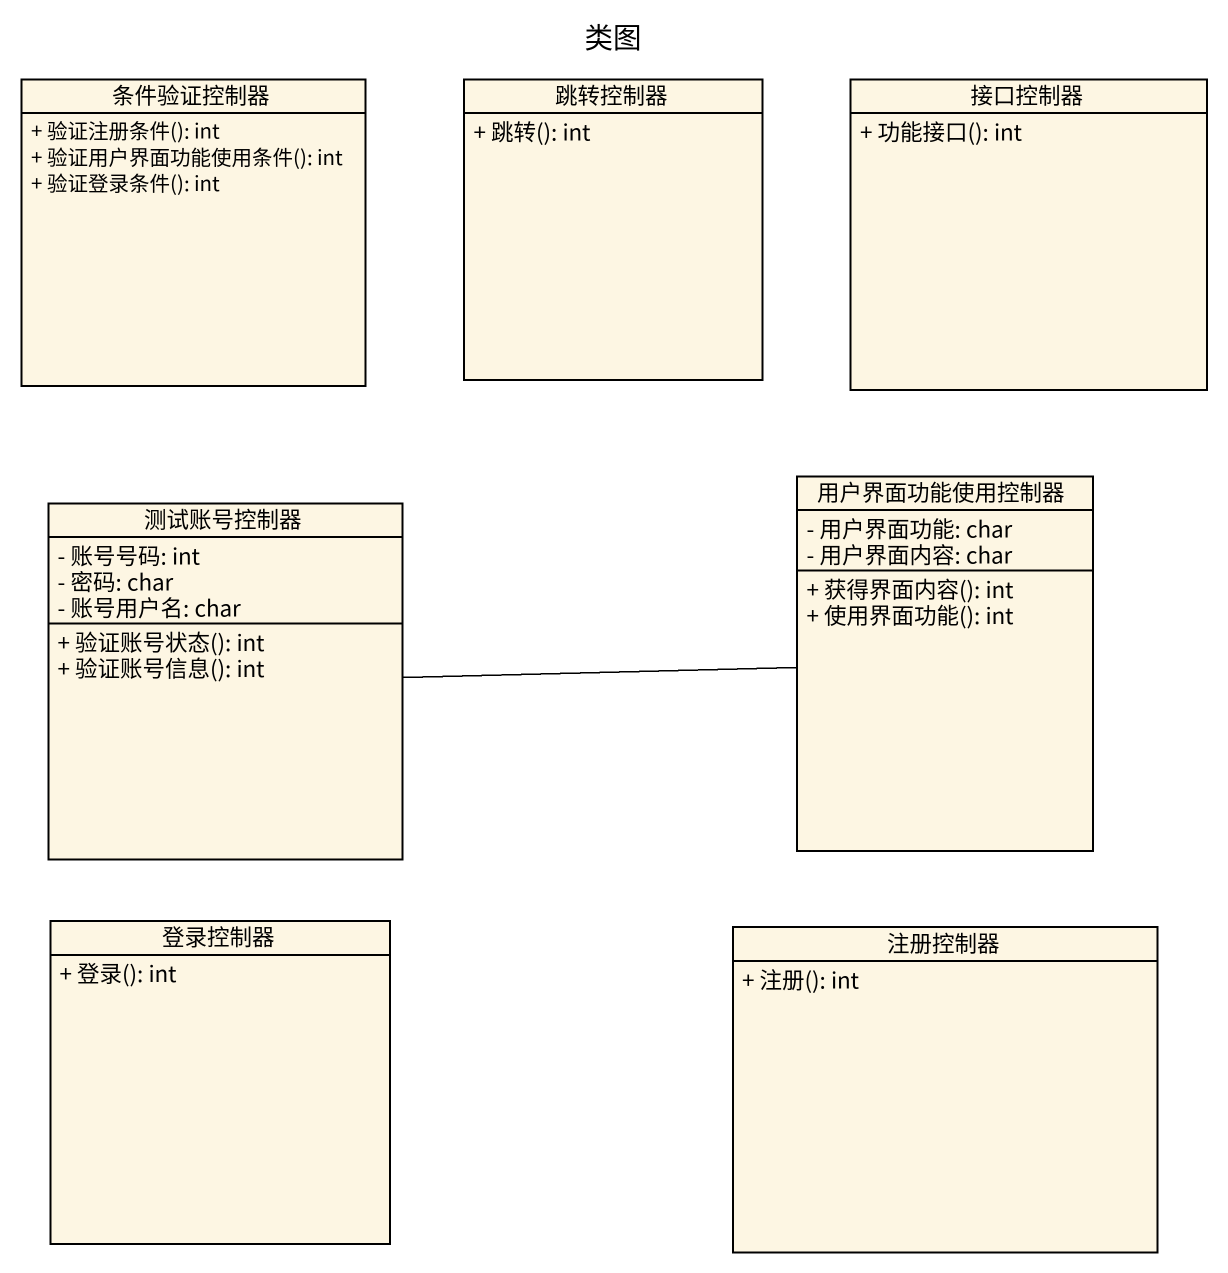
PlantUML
@startuml
title 类图
hide circle
hide empty members
skinparam classAttributeIconSize 0
class 条件验证控制器 {
  + 验证注册条件(): int
  + 验证用户界面功能使用条件(): int
  + 验证登录条件(): int
}
class 跳转控制器 {
  + 跳转(): int
}
class 接口控制器 {
  + 功能接口(): int
}
class 测试账号控制器 {
  - 账号号码: int
  - 密码: char
  - 账号用户名: char
  + 验证账号状态(): int
  + 验证账号信息(): int
}
class 用户界面功能使用控制器 {
  - 用户界面功能: char
  - 用户界面内容: char
  + 获得界面内容(): int
  + 使用界面功能(): int
}
class 登录控制器 {
  + 登录(): int
}
class 注册控制器 {
  + 注册(): int
}
测试账号控制器 -right- 用户界面功能使用控制器
@enduml
